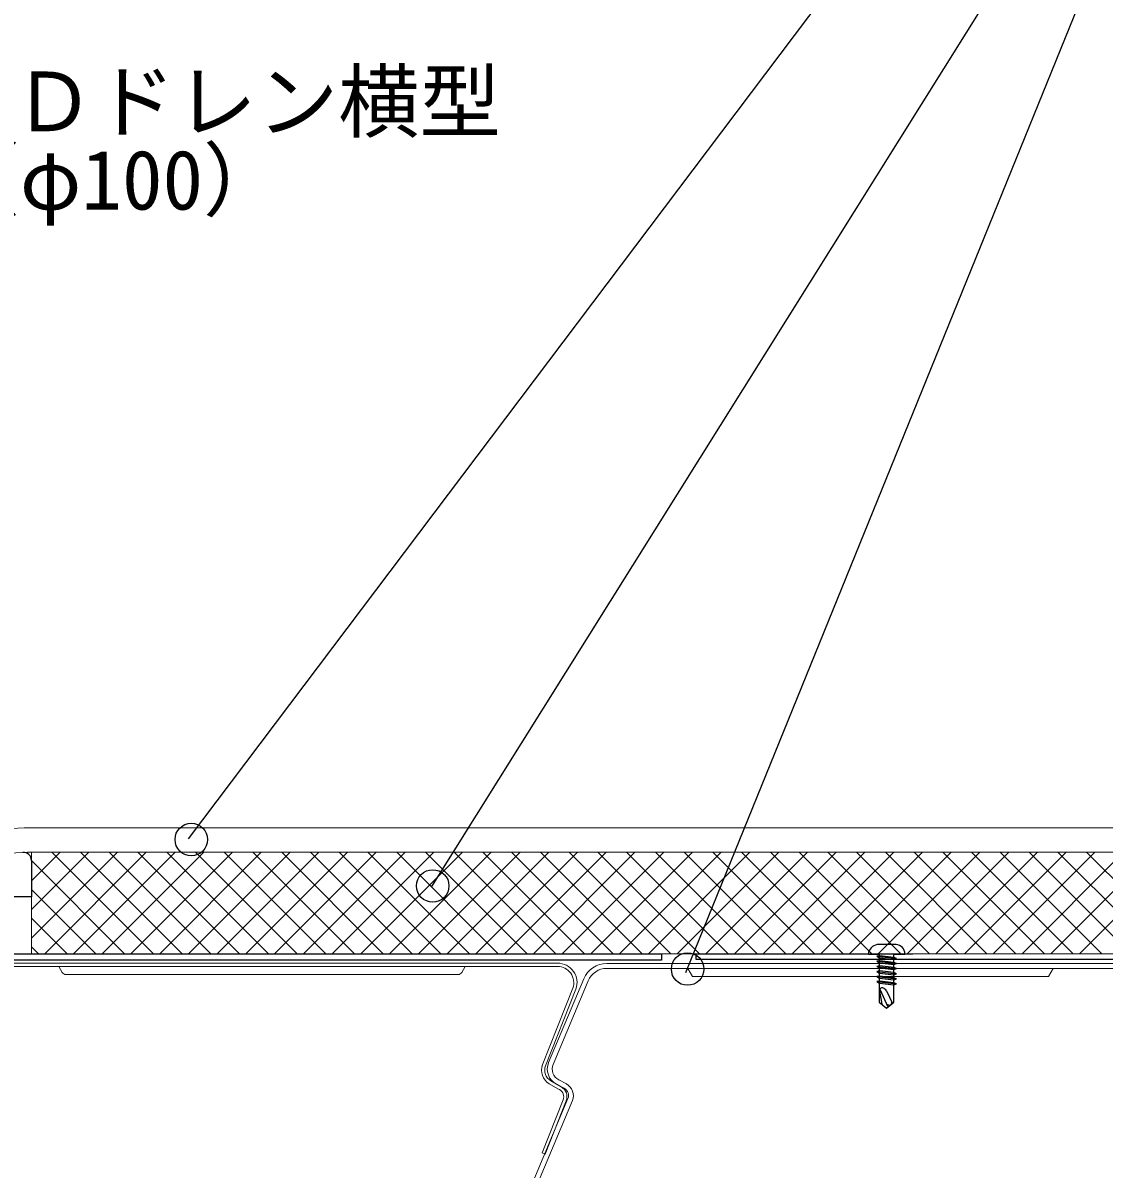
# Model space of a CAD drawing. Units: millimetres, scale not verified. Extents: x -3038 to 3038, y -2115 to 2115.
# Drawn here: x -89.1 to 176.9, y 1271.5 to 1553.6 of the extents above; entities that cross this region are included whole.
import ezdxf
from ezdxf.enums import TextEntityAlignment as Align

# ---------------------------------------------------------------- set-up
doc = ezdxf.new("R2010")
doc.units = ezdxf.units.MM
doc.header["$LTSCALE"] = 5
for name, color, linetype, lineweight in [('0-3_デッキ', 3, 'Continuous', 18), ('0-8_防水層', 4, 'Continuous', 18), ('0-9_断熱層', 5, 'Continuous', 18)]:
    doc.layers.add(name, color=color, linetype=linetype, lineweight=lineweight)
for name, color, linetype in [('0-4_板金', 7, 'Continuous'), ('0-B_ビス', 7, 'Continuous'), ('0-D_ドレン', 7, 'Continuous'), ('0-E_テキスト___1', 7, 'Continuous'), ('1-3__0-E_テキスト', 4, 'Continuous')]:
    doc.layers.add(name, color=color, linetype=linetype)
doc.styles.add('ＭＳ ゴシック', font='')
doc.styles.get('ＭＳ ゴシック').set_extended_font_data('MS Gothic')

msp = doc.modelspace()

# ---------------------------------------------------------------- linework, layer by layer
at = {"layer": '0-3_デッキ'}
for p, q in [((42.411, 1322.223), (-102.989, 1322.223)), ((42.411, 1321.423), (-102.989, 1321.423)), ((-80.289, 1321.423), (-79.423, 1319.922)), ((19.711, 1321.423), (18.845, 1319.922)), ((54.566, 1322.134), (184.316, 1322.134)), ((184.316, 1320.934), (54.566, 1320.934)), ((75.596, 1318.934), (74.441, 1320.934)), ((163.209, 1318.904), (164.364, 1320.904)), ((-78.557, 1319.423), (17.979, 1319.423)), ((40.231, 1297.756), (48.847, 1318.329)), ((49.954, 1317.865), (41.338, 1297.293)), ((75.596, 1318.934), (163.286, 1318.934)), ((38.641, 1297.007), (46.18, 1316.083)), ((39.479, 1296.948), (46.924, 1315.789)), ((40.384, 1292.518), (43.079, 1290.979)), ((40.781, 1293.241), (43.33, 1291.785)), ((44.053, 1291.416), (42.151, 1292.416)), ((42.709, 1293.478), (44.612, 1292.479)), ((31.787, 1257.402), (44.967, 1288.874)), ((46.074, 1288.41), (32.893, 1256.939)), ((43.802, 1288.618), (38.633, 1275.538))]:
    msp.add_line(p, q, dxfattribs=at)
msp.add_lwpolyline([(44.546, 1288.324), (39.377, 1275.243), (38.633, 1275.538)], dxfattribs=at)
for centre, radius, start, end in [((42.411, 1317.423), 4.8, 340.43802, 90), ((42.411, 1317.423), 4, 340.43802, 90), ((54.566, 1315.934), 6.2, 90, 157.27505), ((54.566, 1315.934), 5, 90, 157.27505), ((-78.557, 1320.423), 1, 210, 270), ((17.979, 1320.423), 1, 270, 330), ((44.105, 1296.134), 4.2, 157.27505, 242.27505), ((42.269, 1295.846), 3.8, 158.43802, 240.26987), ((42.269, 1295.846), 3, 158.43802, 240.26987), ((44.105, 1296.134), 3, 157.27505, 242.27505), ((43.123, 1289.646), 3.2, 337.27505, 62.27505), ((41.942, 1289.353), 2, 338.43802, 60.26987), ((41.942, 1289.353), 2.8, 338.43802, 60.26987), ((43.123, 1289.646), 2, 337.27505, 62.27505)]:
    msp.add_arc(centre, radius, start, end, dxfattribs=at)
at = {"layer": '0-4_板金'}
for p, q in [((76.445, 1324.399), (318.327, 1324.765)), ((76.445, 1324.399), (76.445, 1323.161)), ((76.445, 1323.161), (319.901, 1323.157))]:
    msp.add_line(p, q, dxfattribs=at)
at = {"layer": '0-8_防水層'}
for p, q in [((-88.81, 1355.535), (-191.085, 1350.175)), ((-88.81, 1355.535), (241.417, 1355.535)), ((-190.769, 1344.148), (-87.982, 1349.535)), ((-87.982, 1349.535), (243.903, 1349.535))]:
    msp.add_line(p, q, dxfattribs=at)
at = {"layer": '0-9_断熱層'}
for p, q in [((318.327, 1349.535), (-86.987, 1349.535)), ((-86.987, 1342.502), (-79.954, 1349.535)), ((-86.987, 1335.431), (-72.883, 1349.535)), ((-86.987, 1328.36), (-65.812, 1349.535)), ((-83.741, 1324.535), (-58.741, 1349.535)), ((-82.007, 1349.535), (-57.007, 1324.535)), ((-76.67, 1324.535), (-51.67, 1349.535)), ((-74.935, 1349.535), (-49.936, 1324.535)), ((-69.598, 1324.535), (-44.598, 1349.535)), ((-67.864, 1349.535), (-42.865, 1324.535)), ((-62.527, 1324.535), (-37.528, 1349.535)), ((-60.793, 1349.535), (-35.793, 1324.535)), ((-55.456, 1324.535), (-30.457, 1349.535)), ((-53.722, 1349.535), (-28.722, 1324.535)), ((-48.385, 1324.535), (-23.385, 1349.535)), ((-46.651, 1349.535), (-21.651, 1324.535)), ((-41.314, 1324.535), (-16.314, 1349.535)), ((-39.58, 1349.535), (-14.58, 1324.535)), ((-34.243, 1324.535), (-9.243, 1349.535)), ((-32.509, 1349.535), (-7.509, 1324.535)), ((-27.172, 1324.535), (-2.172, 1349.535)), ((-25.438, 1349.535), (-0.438, 1324.535)), ((-20.101, 1324.535), (4.899, 1349.535)), ((-18.367, 1349.535), (6.633, 1324.535)), ((-13.03, 1324.535), (11.97, 1349.535)), ((-11.296, 1349.535), (13.704, 1324.535)), ((-5.959, 1324.535), (19.041, 1349.535)), ((-4.225, 1349.535), (20.775, 1324.535)), ((1.112, 1324.535), (26.112, 1349.535)), ((2.846, 1349.535), (27.846, 1324.535)), ((8.183, 1324.535), (33.183, 1349.535)), ((9.917, 1349.535), (34.917, 1324.535)), ((15.254, 1324.535), (40.254, 1349.535)), ((16.989, 1349.535), (41.988, 1324.535)), ((22.325, 1324.535), (47.325, 1349.535)), ((24.06, 1349.535), (49.059, 1324.535)), ((29.397, 1324.535), (54.396, 1349.535)), ((31.131, 1349.535), (56.13, 1324.535)), ((36.468, 1324.535), (61.467, 1349.535)), ((38.202, 1349.535), (63.202, 1324.535)), ((43.539, 1324.535), (68.538, 1349.535)), ((45.273, 1349.535), (70.273, 1324.535)), ((50.61, 1324.535), (75.61, 1349.535)), ((52.344, 1349.535), (77.344, 1324.535)), ((57.681, 1324.535), (82.681, 1349.535)), ((59.415, 1349.535), (84.415, 1324.535)), ((64.752, 1324.535), (89.752, 1349.535)), ((66.486, 1349.535), (91.486, 1324.535)), ((71.823, 1324.535), (96.823, 1349.535)), ((73.557, 1349.535), (98.557, 1324.535)), ((78.894, 1324.535), (103.894, 1349.535)), ((80.628, 1349.535), (105.628, 1324.535)), ((85.965, 1324.535), (110.965, 1349.535)), ((87.699, 1349.535), (112.699, 1324.535)), ((93.036, 1324.535), (118.036, 1349.535)), ((94.77, 1349.535), (119.77, 1324.535)), ((100.107, 1324.535), (125.107, 1349.535)), ((101.841, 1349.535), (126.841, 1324.535)), ((107.178, 1324.535), (132.178, 1349.535)), ((108.912, 1349.535), (133.912, 1324.535)), ((114.249, 1324.535), (139.249, 1349.535)), ((115.983, 1349.535), (140.983, 1324.535)), ((121.321, 1324.535), (146.32, 1349.535)), ((123.054, 1349.535), (148.054, 1324.535)), ((128.391, 1324.535), (153.391, 1349.535)), ((130.126, 1349.535), (155.126, 1324.535)), ((135.462, 1324.535), (160.462, 1349.535)), ((137.197, 1349.535), (162.197, 1324.535)), ((142.533, 1324.535), (167.533, 1349.535)), ((144.268, 1349.535), (169.268, 1324.535)), ((149.605, 1324.535), (174.605, 1349.535)), ((151.339, 1349.535), (176.339, 1324.535)), ((156.676, 1324.535), (181.676, 1349.535)), ((158.41, 1349.535), (183.41, 1324.535)), ((163.747, 1324.535), (188.747, 1349.535)), ((165.481, 1349.535), (190.481, 1324.535)), ((170.818, 1324.535), (195.818, 1349.535)), ((172.552, 1349.535), (197.552, 1324.535)), ((-86.987, 1347.444), (-64.078, 1324.535)), ((-86.987, 1340.373), (-71.149, 1324.535)), ((-86.987, 1333.314), (-78.208, 1324.535)), ((-86.987, 1326.254), (-85.268, 1324.535))]:
    msp.add_line(p, q, dxfattribs=at)
msp.add_lwpolyline([(318.327, 1324.535), (-86.987, 1324.535), (-86.987, 1349.535)], dxfattribs=at)
at = {"layer": '0-B_ビス'}
for p, q in [((120.967, 1323.923), (125.769, 1323.365)), ((120.967, 1322.675), (125.769, 1322.111)), ((120.967, 1321.421), (125.769, 1320.863)), ((120.967, 1320.173), (125.769, 1319.615)), ((120.967, 1318.925), (125.769, 1318.367)), ((120.967, 1317.671), (125.769, 1317.113)), ((121.568, 1315.841), (122.19, 1312.115)), ((121.688, 1315.787), (123.699, 1311.431)), ((123.367, 1315.403), (124.797, 1312.313))]:
    msp.add_line(p, q, dxfattribs=at)
for points in [[(125.703, 1326.779), (123.367, 1326.779), (121.032, 1326.779)], [(118.87, 1324.463), (121.568, 1324.427), (121.568, 1312.625), (123.367, 1311.125)], [(123.367, 1311.125), (125.168, 1312.625), (125.168, 1324.427), (127.867, 1324.463)]]:
    msp.add_lwpolyline(points, dxfattribs=at)
for points in [[(125.164, 1323.119), (125.769, 1323.365), (125.167, 1323.629), (121.587, 1324.037), (120.967, 1323.923), (121.584, 1323.539)], [(125.164, 1321.871), (125.769, 1322.111), (125.167, 1322.375), (121.587, 1322.783), (120.967, 1322.675), (121.584, 1322.291)], [(125.164, 1320.617), (125.769, 1320.863), (125.167, 1321.127), (121.587, 1321.535), (120.967, 1321.421), (121.584, 1321.037)], [(125.164, 1319.369), (125.769, 1319.615), (125.167, 1319.879), (121.587, 1320.287), (120.967, 1320.173), (121.584, 1319.789)], [(125.164, 1318.121), (125.769, 1318.367), (125.167, 1318.625), (121.587, 1319.033), (120.967, 1318.925), (121.584, 1318.535)], [(125.164, 1316.867), (125.769, 1317.113), (125.167, 1317.377), (121.587, 1317.785), (120.967, 1317.671), (121.584, 1317.287)]]:
    msp.add_lwpolyline(points, close=True, dxfattribs=at)
for centre, radius, start, end in [((121.396, 1324.27), 2.534, 98.26733, 175.64603), ((125.586, 1324.5), 2.281, 359.06842, 87.04544), ((122.306, 1315.425), 0.719, 33.78961, 153.66779), ((121.384, 1313.691), 2.62, 40.78252, 54.55594), ((124.167, 1313.203), 1.296, 231.93253, 274.98137), ((123.986, 1312.51), 0.666, 296.17348, 11.74214)]:
    msp.add_arc(centre, radius, start, end, dxfattribs=at)
at = {"layer": '0-D_ドレン'}
for p, q in [((-86.987, 1347.479), (-86.987, 1338.535)), ((-86.987, 1338.535), (-132.452, 1338.535)), ((68.013, 1322.935), (-291.987, 1322.935)), ((-107.374, 1324.535), (68.013, 1324.535)), ((68.013, 1324.535), (68.013, 1322.935))]:
    msp.add_line(p, q, dxfattribs=at)
msp.add_arc((-88.987, 1347.479), 2, 0, 92.99921, dxfattribs=at)
at = {"layer": '1-3__0-E_テキスト'}
for p, q in [((171.745, 1644.98), (-48.418, 1352.819)), ((177.919, 1607.147), (11.406, 1341.06))]:
    msp.add_line(p, q, dxfattribs=at)
msp.add_lwpolyline([(199.395, 1571.445), (175.966, 1571.445), (73.883, 1319.862)], dxfattribs=at)
for centre in [(-47.679, 1352.635), (11.708, 1341.224), (74.413, 1320.767)]:
    msp.add_circle(centre, 4, dxfattribs=at)

# ---------------------------------------------------------------- texts
at = {"layer": '0-E_テキスト___1', "style": 'ＭＳ ゴシック'}
for s, p in [('ＳＤドレン横型', (-111.521, 1522.564)), ('（φ100）', (-109.852, 1503.272))]:
    msp.add_text(s, height=14.66, dxfattribs=at).set_placement(p, align=Align.BOTTOM_LEFT)

doc.saveas('drawing.dxf')
